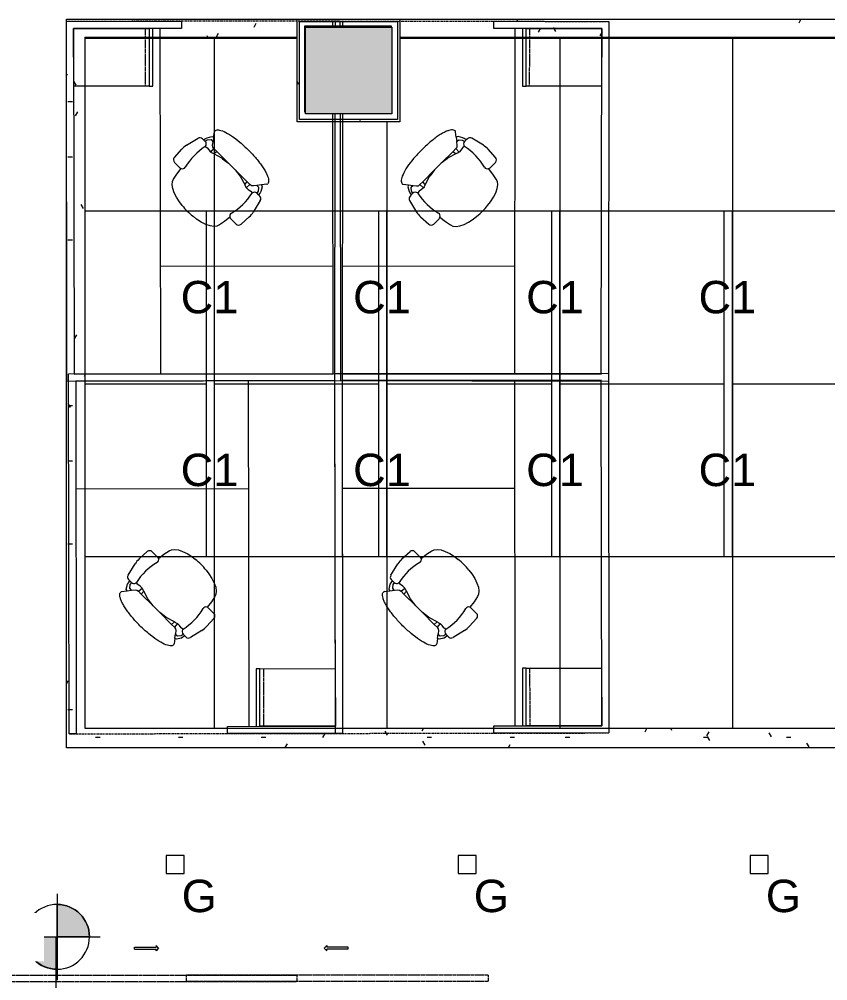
# Model space of a CAD drawing. Header units: inches. Extents: x -1206 to 1060, y -822 to 854.
# Drawn here: x -758.4 to -533.8, y 339.4 to 606.6 of the extents above; entities that cross this region are included whole.
import ezdxf

# ---------------------------------------------------------------- set-up
doc = ezdxf.new("R2010")
doc.units = ezdxf.units.IN
doc.header["$MEASUREMENT"] = 0
for name, pattern in [('X1$0$Dash 1_16_', [0.12499999999999999, 0.06249999999999999, -0.06249999999999999]), ('X1$0$DASH 1_32_', [0.0625, 0.03125, -0.03125]), ('X1$0$Dash 1_8_', [0.25, 0.125, -0.125])]:
    doc.linetypes.add(name, pattern=pattern)
for name, color, linetype, lineweight in [('X1$0$18_0109_REV_dwg _7_', 8, 'Continuous', 9), ('X1$0$A-CLNG', 13, 'Continuous', 13), ('X1$0$A-CLNG-PATT', 13, 'Continuous', 13), ('X1$0$A-DETL-GENF', 92, 'Continuous', 9), ('X1$0$A-DOOR', 31, 'Continuous', 13), ('X1$0$A-WALL', 113, 'Continuous', 13), ('X1$0$A-WALL-PATT', 111, 'Continuous', 13), ('X1$0$BB Columns_Pen_No__7', 250, 'Continuous', 20), ('X1$0$E-LITE-EQPM', 33, 'Continuous', 9), ('X1$0$E-LITE-EQPM-IDEN', 33, 'Continuous', 9), ('X1$0$G-ANNO-DIMS', 111, 'Continuous', 9), ('X1$0$I-FURN', 30, 'Continuous', 9), ('X1$0$I-WALL', 2, 'Continuous', 13), ('X1$0$S-COLS', 52, 'Continuous', 9)]:
    doc.layers.add(name, color=color, linetype=linetype, lineweight=lineweight)
doc.styles.add('X1$0$Arial', font='arial.ttf', dxfattribs={"height": 8.999999999999991})
pattern_1 = [(0, (0, 0), (30.72, 7.68), [1.267, -21.773, 1.267, -21.773, -122.88]), (0, (0, 0), (30.72, 7.68), [-46.08, 1.267, -44.813, 1.267, -21.773, -53.76]), (0, (0, 0), (30.72, 7.68), [-115.2, 1.267, -14.093, 1.267, -37.133]), (120, (11.52, 3.84), (-22.01107510106448, 22.76430040425796), [1.267, -21.773, 1.267, -21.773, -122.88]), (120, (11.52, 3.84), (-22.01107510106448, 22.76430040425796), [-46.07999999999999, 1.267, -44.813, 1.267, -21.773, -53.75999999999999]), (120, (11.52, 3.84), (-22.01107510106448, 22.76430040425796), [-115.2, 1.267, -14.093, 1.267, -37.133]), (240, (15.36, 19.2), (-8.708924898935503, -30.44430040425795), [1.267, -21.773, 1.267, -21.773, -122.88]), (240, (15.36, 19.2), (-8.708924898935503, -30.44430040425795), [-46.08, 1.267, -44.813, 1.267, -21.773, -53.76]), (240, (15.36, 19.2), (-8.708924898935503, -30.44430040425795), [-115.2, 1.267, -14.093, 1.267, -37.133])]

# ---------------------------------------------------------------- blocks, each defined once
blk = doc.blocks.new('X1$0$Adjustable Workstation 1 - 6 x 8-4973396-FIRST FLOOR RCP')
at = {"layer": 'X1$0$I-FURN'}
for p, q in [((-3.304023721284465e-13, 0), (-3.304023721284465e-13, 75.99999999999966)), ((-3.304023721284465e-13, 75.99999999999966), (100.0000000000002, 75.99999999999952)), ((100.0000000000002, 75.99999999999952), (100.0000000000002, 43.99999999999951)), ((98.00000000000018, 73.99999999999943), (2.000000000000397, 73.99999999999943)), ((2.000000000000397, 73.99999999999943), (2.000000000000308, 1.999999999999854)), ((81.99999999999997, 53.00000000000022), (81.99999999999989, 73.99999999999956)), ((81.99999999999989, 73.99999999999956), (98.00000000000017, 73.99999999999956)), ((98.00000000000017, 73.99999999999956), (98.00000000000017, 53.00000000000022)), ((98.00000000000018, 43.99999999999951), (98.00000000000018, 73.99999999999943)), ((98.00000000000017, 53.00000000000022), (81.99999999999997, 53.00000000000022)), ((81.99999999999972, 53.00000000000022), (81.99999999999972, 51.99999999999821)), ((81.99999999999972, 51.99999999999821), (98.00000000000026, 51.99999999999821)), ((97.99999999999996, 49.99999999999977), (2.077328840635086, 49.99999999999977)), ((32.00000000000038, 49.99999999999978), (32.00000000000038, 1.999999999999886)), ((100.0000000000002, 43.99999999999951), (98.00000000000018, 43.99999999999951)), ((100.0000000000002, 0), (-3.19744231092045e-13, 0)), ((2.000000000000312, 1.999999999999854), (100.0000000000002, 1.999999999999854)), ((100.0000000000002, 1.999999999999854), (100.0000000000002, 0))]:
    blk.add_line(p, q, dxfattribs=at)
at = {"layer": 'X1$0$I-FURN', "linetype": 'X1$0$Dash 1_8_'}
blk.add_line((100.0000000000002, 0), (100.0000000000002, 75.99999999999952), dxfattribs=at)
at = {"layer": 'X1$0$I-FURN', "linetype": 'X1$0$DASH 1_32_'}
blk.add_line((82.00000000000017, 53.99999999999959), (98.00000000000017, 53.99999999999959), dxfattribs=at)
blk = doc.blocks.new('X1$0$HermanMiller_Seating_AE11_Aeron_WorkChair - Std Tlt Adj Arms FabPds Size A-4890949-FIRST FLOOR RCP')
at = {"layer": 'X1$0$I-FURN'}
for p, q in [((-5.249999999999932, 10.68523386263186), (-4.590753424657456, 10.81708317770035)), ((-4.590753424657513, 10.81708317770035), (-4.604382401970716, 10.15955964694407)), ((-4.590753424657456, 10.81708317770035), (-4.580031201800547, 11.28886098340415)), ((-3.811909893561642, 12.23894579273622), (-0.1498667921451475, 13.110860816883)), ((1.547144883530031, 13.26614950963032), (4.613714751973238, 13.10888951637683)), ((5.562500000000067, 12.11020185290024), (5.562500000000067, 10.03003776535042)), ((-8.292022690365206, 10.29180416822721), (-7.096680701611565, 9.37395228400566)), ((-7.096680701611565, 9.37395228400566), (-6.874999999999926, 9.872733862631863)), ((-7.096680701611617, 9.37395228400566), (-6.067134858344434, 8.583408154354068)), ((-6.874999999999925, 9.872733862631863), (-5.687499999999935, 10.56023386263186)), ((-6.062499999999925, 9.372733862631865), (-6.124999999999928, 8.87273386263186)), ((-6.124999999999928, 8.87273386263186), (-6.067134858344379, 8.583408154354071)), ((-6.067134858344379, 8.583408154354071), (-5.320656891162884, 8.010219715268281)), ((-5.249999999999932, 10.06023386263186), (-6.062499999999925, 9.372733862631865)), ((-5.687499999999938, 10.56023386263186), (-5.249999999999905, 10.68523386263186)), ((-4.60438240197065, 10.15955964694406), (-5.249999999999931, 10.06023386263186)), ((-3.742000450927722, 8.653376042771493), (-3.608315446579753, 9.188116060163269)), ((-3.742000450927722, 8.536438528680112), (-3.742000450927722, 8.653376042771493)), ((-3.625062936836291, 7.717875930040051), (-3.742000450927722, 8.536438528680112)), ((5.449399276773777, 9.568074917430486), (7.367063387764149, 9.355001127320442)), ((7.367063387764125, 9.355001127320444), (9.024433967334868, 8.992248835066897)), ((9.024433967334863, 8.9922488350669), (9.734018504882687, 8.74503381056267)), ((9.734018504882687, 8.74503381056267), (10.41136366487851, 8.186370293910592)), ((10.41136366487851, 8.186370293910596), (11.03234625542778, 7.33615471017256)), ((-5.320656891162891, 8.010219715268287), (-4.969844348888399, 7.60093841594805)), ((-4.969844348888399, 7.60093841594805), (-4.911375591842654, 7.074719602536336)), ((-4.911375591842705, 7.074719602536314), (-4.906790916798449, 5.960643566784693)), ((-4.911375591842654, 7.074719602536336), (-3.566594179790488, 6.952466746895229)), ((-3.887337075584271, 6.020611439797311), (-4.906790916798396, 5.960643566784712)), ((-4.906790916798396, 5.960643566784712), (-4.887596432278584, 1.296383828469966)), ((-4.560563049568188, 3.74200045092868), (-3.887337075584271, 6.020611439797311)), ((-3.566594179790488, 7.191657116627816), (-3.625062936836313, 7.717875930040254)), ((-3.566594179790488, 6.952466746895229), (-3.566594179790488, 7.191657116627821)), ((11.03234625542778, 7.336154710172555), (11.57485039960318, 6.224666915012462)), ((11.57485039960318, 6.224666915012452), (12.01955517751517, 4.891491798018884)), ((-4.887596432278584, 1.296383828469898), (-4.619031806613881, 3.391187908654556)), ((-4.619031806613913, 3.3911879086543), (-4.560563049568185, 3.742000450928688)), ((12.01955517751516, 4.891491798018913), (12.35062272786631, 3.384109493512021)), ((12.35062272786632, 3.384109493511994), (12.5089761575877, 2.130535837708464)), ((-4.887596432278584, -1.296383828468977), (-4.906790916798396, -5.960643566783721)), ((-4.619031806613896, -3.391187908653444), (-4.887596432278584, -1.296383828468907)), ((12.50897615758763, -2.130535837708004), (12.35062272786632, -3.384109493511001)), ((-4.560563049568189, -3.74200045092768), (-4.619031806613914, -3.391187908653307)), ((-3.887337075584272, -6.020611439796317), (-4.560563049568188, -3.742000450927689)), ((12.01955517751515, -4.891491798017939), (11.57485039960318, -6.224666915011468)), ((12.35062272786632, -3.384109493510989), (12.01955517751516, -4.89149179801792)), ((-5.320656891162889, -8.010219715267294), (-6.067134858344379, -8.58340815435308)), ((-4.969844348888399, -7.60093841594706), (-5.32065689116289, -8.010219715267294)), ((-4.911375591842654, -7.074719602535345), (-4.969844348888399, -7.60093841594706)), ((-4.911375591842705, -7.074719602535323), (-4.906790916798449, -5.960643566783702)), ((-3.566594179790488, -6.952466746894237), (-4.911375591842654, -7.074719602535345)), ((-4.906790916798396, -5.960643566783721), (-3.887337075584272, -6.020611439796319)), ((-3.742000450927722, -8.53643852867912), (-3.625062936836292, -7.71787593003907)), ((-3.625062936836292, -7.717875930039073), (-3.566594179790488, -7.191657116626825)), ((-3.566594179790488, -7.191657116626833), (-3.566594179790488, -6.952466746894237)), ((11.03234625542778, -7.336154710171571), (10.41136366487851, -8.186370293909603)), ((11.57485039960318, -6.22466691501146), (11.03234625542779, -7.33615471017156)), ((-7.096680701611565, -9.37395228400467), (-8.292022690365206, -10.29180416822622)), ((-7.096680701611617, -9.37395228400467), (-6.067134858344434, -8.583408154353076)), ((-6.874999999999925, -9.872733862630874), (-7.096680701611565, -9.37395228400467)), ((-5.687499999999939, -10.56023386263086), (-6.874999999999928, -9.872733862630872)), ((-6.067134858344379, -8.58340815435308), (-6.124999999999928, -8.872733862630868)), ((-6.124999999999928, -8.872733862630868), (-6.062499999999926, -9.372733862630872)), ((-6.062499999999926, -9.372733862630874), (-5.249999999999932, -10.06023386263087)), ((-5.249999999999918, -10.68523386263087), (-5.687499999999939, -10.56023386263086)), ((-5.249999999999932, -10.06023386263087), (-4.60438240197065, -10.15955964694307)), ((-4.590753424657456, -10.81708317769936), (-5.249999999999937, -10.68523386263086)), ((-4.590753424657513, -10.81708317769936), (-4.604382401970716, -10.15955964694307)), ((-3.742000450927722, -8.653376042770502), (-3.742000450927722, -8.53643852867912)), ((-3.608315446579753, -9.188116060162278), (-3.742000450927722, -8.653376042770502)), ((7.367063387764135, -9.355001127319452), (5.449399276773777, -9.568074917429495)), ((5.562500000000067, -10.03003776534942), (5.562500000000067, -12.11020185289924)), ((9.024433967334852, -8.99224883506591), (7.367063387764117, -9.355001127319456)), ((9.734018504882687, -8.74503381056168), (9.024433967334858, -8.99224883506591)), ((10.41136366487851, -8.186370293909603), (9.734018504882687, -8.74503381056168)), ((-4.580031201800547, -11.28886098340316), (-4.590753424657456, -10.81708317769936)), ((-0.1498667921451475, -13.11086081688201), (-3.811909893561642, -12.23894579273522)), ((4.613714751973238, -13.10888951637583), (1.547144883530031, -13.26614950962933))]:
    blk.add_line(p, q, dxfattribs=at)
for centre, radius, start, end in [((-3.580289366255601, 11.26613957805084), 1, 103.3924977537519, 178.6980473274212), ((1.239856371691116, 7.274023528770535), 6.000000000000248, 87.06432655358003, 103.3924977537516), ((4.562500000000081, 12.11020185290023), 1.000000000000001, 9.15999748261493e-13, 87.06432655357955), ((-8.566084416055729, 9.93488657197908), 0.4500000000000091, 52.48088617952471, 89.37751836325921), ((-3.604790041986201, 10.18810984590519), 1.000000000000002, 181.6360282142956, 262.724995042111), ((-3.604790041986266, 10.18810984590432), 0.9999999999991358, 262.7249950421088, 269.7980087773087), ((0.08505823584170427, -7.788666172885335), 17.37389260201519, 75.7340595628897, 102.2736964578783), ((4.597255731580105, 9.957458322574169), 0.9368927675121212, 255.7340595628819, 335.442168768923), ((4.562500000000075, 10.03003776535042), 1.000000000000008, 332.486160805848, 5.915831707522141e-13), ((17.98987033145452, -0.9883562041937728), 22.97254516515543, 159.7775567035766, 162.2357042212114), ((27.51683178174757, 4.905203049547847e-13), 32.43034965751514, 177.7090250655417, 182.2909749344572), ((-4.356990077533291, 3.290701044988963e-13), 16.99999999999996, 352.8004386806411, 7.199561319359244), ((17.98987033145452, 0.9883562041947639), 22.97254516515543, 197.7642957787882, 200.2224432964231), ((-8.56608441605573, -9.934886571978089), 0.4500000000000088, 270.6224816328765, 307.5191138204761), ((-3.604790041986201, -10.1881098459042), 1.000000000000002, 97.2750049578897, 178.3639717857053), ((-3.604790041986192, -10.18810984590441), 1.000000000000211, 90.20199122269612, 97.27500495788846), ((0.08505823584170427, 7.788666172886327), 17.37389260201519, 257.7263035421214, 284.26594043711), ((4.597255731580105, -9.957458322573178), 0.9368927675121212, 24.55783123107662, 104.2659404371177), ((4.562500000000017, -10.03003776534944), 1.000000000000066, 1.424888497295567e-12, 27.51383919415188), ((-3.580289366255605, -11.26613957804986), 0.9999999999999964, 181.3019526725793, 256.6075022462491), ((1.239856371691076, -7.274023528769823), 5.999999999999972, 256.607502246249, 272.9356734464212), ((4.562500000000078, -12.11020185289924), 1.000000000000003, 272.9356734464213, 2.544443745170813e-13)]:
    blk.add_arc(centre, radius, start, end, dxfattribs=at)
blk.add_open_spline([(-8.561195552920454, -10.38486001454693), (-8.710730078221964, -10.38433531271926), (-9.00561659556836, -10.29946273338096), (-9.585202828669967, -9.790056948295106), (-10.25377912773999, -8.541005613105673), (-10.8910407674379, -6.205279748005754), (-11.23178638667845, -3.752780605287299), (-11.37062425861153, -1.631233646853673), (-11.417427800355, 0.5437823196606205), (-11.32346572834928, 2.71845835046229), (-11.09562593339218, 4.734046993067417), (-10.86242827496979, 6.129223243383158), (-10.57253867463979, 7.373465415816605), (-10.23314667607969, 8.436144721463407), (-9.852519468147992, 9.2911251144878), (-9.440336930398667, 9.917222975312567), (-9.005607835528819, 10.29951571033886), (-8.710730078191622, 10.3843353127258), (-8.56119555289012, 10.38486001454759)], degree=3, knots=[-1, -1, -1, -1, -0.95, -0.9, -0.8, -0.7, -0.6, -0.55, -0.5, -0.4, -0.35, -0.3, -0.25, -0.2, -0.15, -0.1, -0.05, 0, 0, 0, 0], dxfattribs=at)
blk = doc.blocks.new('X1$0$HermanMiller_Seating_AE11_Aeron_WorkChair - Std Tlt Adj Arms FabPds Size A-4836232-FIRST FLOOR RCP')
at = {"layer": 'X1$0$I-FURN'}
for p, q in [((-4.590753424657456, 10.81708317769936), (-5.249999999999937, 10.68523386263086)), ((-4.590753424657513, 10.81708317769936), (-4.604382401970716, 10.15955964694307)), ((-4.580031201800547, 11.28886098340316), (-4.590753424657456, 10.81708317769936)), ((-0.1498667921451475, 13.11086081688201), (-3.811909893561642, 12.23894579273522)), ((4.613714751973238, 13.10888951637583), (1.547144883530031, 13.26614950962933)), ((5.562500000000067, 10.03003776534942), (5.562500000000067, 12.11020185289924)), ((-7.096680701611565, 9.37395228400467), (-8.292022690365206, 10.29180416822622)), ((-6.874999999999925, 9.872733862630874), (-7.096680701611565, 9.37395228400467)), ((-7.096680701611617, 9.37395228400467), (-6.067134858344434, 8.583408154353076)), ((-5.687499999999939, 10.56023386263086), (-6.874999999999928, 9.872733862630872)), ((-6.124999999999928, 8.872733862630868), (-6.062499999999926, 9.372733862630872)), ((-6.067134858344379, 8.58340815435308), (-6.124999999999928, 8.872733862630868)), ((-5.320656891162889, 8.010219715267294), (-6.067134858344379, 8.58340815435308)), ((-6.062499999999926, 9.372733862630874), (-5.249999999999932, 10.06023386263087)), ((-5.249999999999918, 10.68523386263087), (-5.687499999999939, 10.56023386263086)), ((-5.249999999999932, 10.06023386263087), (-4.60438240197065, 10.15955964694307)), ((-3.608315446579753, 9.188116060162278), (-3.742000450927722, 8.653376042770502)), ((-3.742000450927722, 8.653376042770502), (-3.742000450927722, 8.53643852867912)), ((-3.742000450927722, 8.53643852867912), (-3.625062936836292, 7.71787593003907)), ((7.367063387764135, 9.355001127319452), (5.449399276773777, 9.568074917429495)), ((9.024433967334852, 8.99224883506591), (7.367063387764117, 9.355001127319456)), ((9.734018504882687, 8.74503381056168), (9.024433967334858, 8.99224883506591)), ((10.41136366487851, 8.186370293909603), (9.734018504882687, 8.74503381056168)), ((11.03234625542778, 7.336154710171571), (10.41136366487851, 8.186370293909603)), ((-4.969844348888399, 7.60093841594706), (-5.32065689116289, 8.010219715267294)), ((-4.911375591842654, 7.074719602535345), (-4.969844348888399, 7.60093841594706)), ((-4.911375591842705, 7.074719602535323), (-4.906790916798449, 5.960643566783702)), ((-3.566594179790488, 6.952466746894237), (-4.911375591842654, 7.074719602535345)), ((-4.906790916798396, 5.960643566783721), (-3.887337075584272, 6.020611439796319)), ((-4.887596432278584, 1.296383828468977), (-4.906790916798396, 5.960643566783721)), ((-3.887337075584272, 6.020611439796317), (-4.560563049568188, 3.742000450927689)), ((-3.625062936836292, 7.717875930039073), (-3.566594179790488, 7.191657116626825)), ((-3.566594179790488, 7.191657116626833), (-3.566594179790488, 6.952466746894237)), ((11.57485039960318, 6.22466691501146), (11.03234625542779, 7.33615471017156)), ((12.01955517751515, 4.891491798017939), (11.57485039960318, 6.224666915011468)), ((-4.619031806613896, 3.391187908653444), (-4.887596432278584, 1.296383828468907)), ((-4.560563049568189, 3.74200045092768), (-4.619031806613914, 3.391187908653307)), ((12.35062272786632, 3.384109493510989), (12.01955517751516, 4.89149179801792)), ((12.50897615758763, 2.130535837708004), (12.35062272786632, 3.384109493511001)), ((-4.906790916798396, -5.960643566784712), (-4.887596432278584, -1.296383828469966)), ((-4.887596432278584, -1.296383828469898), (-4.619031806613881, -3.391187908654556)), ((12.35062272786632, -3.384109493511994), (12.5089761575877, -2.130535837708464)), ((-4.619031806613913, -3.3911879086543), (-4.560563049568185, -3.742000450928688)), ((-4.560563049568188, -3.74200045092868), (-3.887337075584271, -6.020611439797311)), ((11.57485039960318, -6.224666915012452), (12.01955517751517, -4.891491798018884)), ((12.01955517751516, -4.891491798018913), (12.35062272786631, -3.384109493512021)), ((-6.067134858344379, -8.583408154354071), (-5.320656891162884, -8.010219715268281)), ((-5.320656891162891, -8.010219715268287), (-4.969844348888399, -7.60093841594805)), ((-4.969844348888399, -7.60093841594805), (-4.911375591842654, -7.074719602536336)), ((-4.911375591842705, -7.074719602536314), (-4.906790916798449, -5.960643566784693)), ((-4.911375591842654, -7.074719602536336), (-3.566594179790488, -6.952466746895229)), ((-3.887337075584271, -6.020611439797311), (-4.906790916798396, -5.960643566784712)), ((-3.625062936836291, -7.717875930040051), (-3.742000450927722, -8.536438528680112)), ((-3.566594179790488, -7.191657116627816), (-3.625062936836313, -7.717875930040254)), ((-3.566594179790488, -6.952466746895229), (-3.566594179790488, -7.191657116627821)), ((10.41136366487851, -8.186370293910596), (11.03234625542778, -7.33615471017256)), ((11.03234625542778, -7.336154710172555), (11.57485039960318, -6.224666915012462)), ((-8.292022690365206, -10.29180416822721), (-7.096680701611565, -9.37395228400566)), ((-7.096680701611617, -9.37395228400566), (-6.067134858344434, -8.583408154354068)), ((-7.096680701611565, -9.37395228400566), (-6.874999999999926, -9.872733862631863)), ((-6.874999999999925, -9.872733862631863), (-5.687499999999935, -10.56023386263186)), ((-6.124999999999928, -8.87273386263186), (-6.067134858344379, -8.583408154354071)), ((-6.062499999999925, -9.372733862631865), (-6.124999999999928, -8.87273386263186)), ((-5.249999999999932, -10.06023386263186), (-6.062499999999925, -9.372733862631865)), ((-5.687499999999938, -10.56023386263186), (-5.249999999999905, -10.68523386263186)), ((-4.60438240197065, -10.15955964694406), (-5.249999999999931, -10.06023386263186)), ((-5.249999999999932, -10.68523386263186), (-4.590753424657456, -10.81708317770035)), ((-4.590753424657513, -10.81708317770035), (-4.604382401970716, -10.15955964694407)), ((-3.742000450927722, -8.536438528680112), (-3.742000450927722, -8.653376042771493)), ((-3.742000450927722, -8.653376042771493), (-3.608315446579753, -9.188116060163269)), ((5.449399276773777, -9.568074917430486), (7.367063387764149, -9.355001127320442)), ((5.562500000000067, -12.11020185290024), (5.562500000000067, -10.03003776535042)), ((7.367063387764125, -9.355001127320444), (9.024433967334868, -8.992248835066897)), ((9.024433967334863, -8.9922488350669), (9.734018504882687, -8.74503381056267)), ((9.734018504882687, -8.74503381056267), (10.41136366487851, -8.186370293910592)), ((-4.590753424657456, -10.81708317770035), (-4.580031201800547, -11.28886098340415)), ((-3.811909893561642, -12.23894579273622), (-0.1498667921451475, -13.110860816883)), ((1.547144883530031, -13.26614950963032), (4.613714751973238, -13.10888951637683))]:
    blk.add_line(p, q, dxfattribs=at)
for centre, radius, start, end in [((-3.580289366255605, 11.26613957804986), 0.9999999999999963, 103.3924977537509, 178.6980473274206), ((1.239856371691076, 7.274023528769823), 5.999999999999972, 87.06432655357877, 103.392497753751), ((4.562500000000078, 12.11020185289924), 1.000000000000006, 6.997220299219738e-14, 87.06432655357878), ((-8.56608441605573, 9.934886571978089), 0.4500000000000106, 52.48088617952398, 89.37751836712339), ((-3.604790041986201, 10.1881098459042), 1.000000000000002, 181.6360282142948, 262.7249950421103), ((-3.604790041986192, 10.18810984590441), 1.00000000000021, 262.7249950421116, 269.7980087773039), ((0.08505823584170427, -7.788666172886327), 17.37389260201519, 75.7340595628897, 102.2736964578783), ((4.597255731580105, 9.957458322573178), 0.9368927675121212, 255.7340595628819, 335.442168768923), ((4.562500000000017, 10.03003776534944), 1.000000000000066, 332.4861608058481, 359.9999999999986), ((17.98987033145452, -0.9883562041947639), 22.97254516515543, 159.7775567035766, 162.2357042212114), ((27.51683178174757, -4.905203049547847e-13), 32.43034965751514, 177.7090250655425, 182.290974934458), ((-4.356990077533291, -3.290701044988963e-13), 16.99999999999996, 352.8004386806408, 7.199561319358859), ((17.98987033145452, 0.9883562041937728), 22.97254516515543, 197.7642957787882, 200.2224432964231), ((-8.566084416055729, -9.93488657197908), 0.4500000000000091, 270.6224816367409, 307.5191138204751), ((-3.604790041986201, -10.18810984590519), 1.000000000000002, 97.27500495788892, 178.3639717857044), ((-3.604790041986266, -10.18810984590432), 0.9999999999991358, 90.20199122269132, 97.27500495789121), ((0.08505823584170427, 7.788666172885335), 17.37389260201519, 257.7263035421214, 284.26594043711), ((4.597255731580105, -9.957458322574169), 0.9368927675121212, 24.55783123107662, 104.2659404371177), ((4.562500000000075, -10.03003776535042), 1.00000000000001, 359.9999999999995, 27.513839194152), ((-3.580289366255601, -11.26613957805084), 1, 181.3019526725788, 256.6075022462481), ((1.239856371691116, -7.274023528770535), 6.000000000000248, 256.6075022462485, 272.93567344642), ((4.562500000000081, -12.11020185290023), 1.000000000000001, 272.9356734464204, 359.9999999999991)]:
    blk.add_arc(centre, radius, start, end, dxfattribs=at)
blk.add_open_spline([(-8.561195552920454, 10.38486001454693), (-8.710730078221964, 10.38433531271926), (-9.005607835558912, 10.29951571032074), (-9.440336930427637, 9.917222975277355), (-9.85251946817514, 9.291125114436397), (-10.23314667610433, 8.43614472139704), (-10.57253867466133, 7.373465415736895), (-10.8624282749877, 6.129223243292063), (-11.09562593340602, 4.734046992967156), (-11.32346572835723, 2.718458350353071), (-11.4174278003566, 0.5437823195477121), (-11.37062425860676, -1.631233646964741), (-11.23178638666749, -3.75278060539291), (-10.89104076741977, -6.20527974809798), (-10.25377912771503, -8.541005613172862), (-9.585202828641364, -9.790056948336002), (-9.005616595538273, -10.29946273339908), (-8.710730078191629, -10.3843353127258), (-8.56119555289012, -10.38486001454759)], degree=3, knots=[0, 0, 0, 0, 0.05, 0.1, 0.15, 0.2, 0.25, 0.3, 0.35, 0.4, 0.5, 0.55, 0.6, 0.7, 0.8, 0.9, 0.95, 1, 1, 1, 1], dxfattribs=at)
blk = doc.blocks.new('X1$0$Adjustable Workstation 1 - 6 x 8-V1-FIRST FLOOR RCP')
at = {"layer": 'X1$0$I-FURN'}
for p, q in [((-3.304023721284465e-13, 0), (-3.304023721284465e-13, 75.99999999999966)), ((-3.304023721284465e-13, 75.99999999999966), (100.0000000000002, 75.99999999999952)), ((100.0000000000002, 75.99999999999952), (100.0000000000002, 43.99999999999951)), ((98.00000000000018, 73.99999999999943), (2.000000000000397, 73.99999999999943)), ((2.000000000000397, 73.99999999999943), (2.000000000000308, 1.999999999999854)), ((81.99999999999997, 53.00000000000022), (81.99999999999989, 73.99999999999956)), ((81.99999999999989, 73.99999999999956), (98.00000000000017, 73.99999999999956)), ((98.00000000000017, 73.99999999999956), (98.00000000000017, 53.00000000000022)), ((98.00000000000018, 43.99999999999951), (98.00000000000018, 73.99999999999943)), ((98.00000000000017, 53.00000000000022), (81.99999999999997, 53.00000000000022)), ((81.99999999999972, 53.00000000000022), (81.99999999999972, 51.99999999999821)), ((81.99999999999972, 51.99999999999821), (98.00000000000026, 51.99999999999821)), ((97.99999999999996, 49.99999999999977), (2.229928175202559, 49.99999999999977)), ((32.00000000000038, 49.99999999999976), (32.00000000000038, 1.999999999999886)), ((100.0000000000002, 43.99999999999951), (98.00000000000018, 43.99999999999951)), ((100.0000000000002, 0), (-3.19744231092045e-13, 0)), ((2.000000000000312, 1.999999999999854), (100.0000000000002, 1.999999999999854)), ((100.0000000000002, 1.999999999999854), (100.0000000000002, 0))]:
    blk.add_line(p, q, dxfattribs=at)
at = {"layer": 'X1$0$I-FURN', "linetype": 'X1$0$Dash 1_8_'}
blk.add_line((100.0000000000002, 0), (100.0000000000002, 75.99999999999952), dxfattribs=at)
at = {"layer": 'X1$0$I-FURN', "linetype": 'X1$0$DASH 1_32_'}
blk.add_line((82.00000000000017, 53.99999999999959), (98.00000000000017, 53.99999999999959), dxfattribs=at)
blk = doc.blocks.new('X1$0$Adjustable Workstation 1 - 6 x 8-5132170-FIRST FLOOR RCP')
at = {"layer": 'X1$0$I-FURN'}
for p, q in [((-3.304023721284465e-13, 0), (74.24418499290503, 0)), ((-3.304023721284465e-13, -75.99999999999966), (-3.304023721284465e-13, 0)), ((98.24421381797312, 0), (100.0000000000002, 0)), ((100.0000000000002, 0), (100.0000000000002, -1.999999999999854)), ((74.24728472867248, -1.999999999999854), (2.000000000000312, -1.999999999999854)), ((2.000000000000308, -1.999999999999854), (2.000000000000397, -73.99999999999943)), ((32.00000000000038, -1.999999999999886), (32.00000000000038, -49.99999999999975)), ((100.0000000000002, -1.999999999999854), (98.24731355374057, -1.999999999999854)), ((98.00000000000018, -73.99999999999943), (98.00000000000018, -43.99999999999951)), ((98.00000000000018, -43.99999999999951), (100.0000000000002, -43.99999999999951)), ((100.0000000000002, -43.99999999999951), (100.0000000000002, -75.99999999999952)), ((2.229928175202559, -49.99999999999977), (97.99999999999996, -49.99999999999977)), ((98.00000000000026, -51.99999999999821), (81.99999999999972, -51.99999999999821)), ((81.99999999999972, -51.99999999999821), (81.99999999999972, -53.00000000000022)), ((81.99999999999997, -53.00000000000022), (98.00000000000017, -53.00000000000022)), ((81.99999999999989, -73.99999999999956), (81.99999999999997, -53.00000000000022)), ((98.00000000000017, -53.00000000000022), (98.00000000000017, -73.99999999999956)), ((2.000000000000397, -73.99999999999943), (98.00000000000018, -73.99999999999943)), ((98.00000000000017, -73.99999999999956), (81.99999999999989, -73.99999999999956)), ((100.0000000000002, -75.99999999999952), (-3.41060513164848e-13, -75.99999999999966))]:
    blk.add_line(p, q, dxfattribs=at)
at = {"layer": 'X1$0$I-FURN', "linetype": 'X1$0$Dash 1_8_'}
blk.add_line((100.0000000000002, 0), (100.0000000000002, -75.99999999999952), dxfattribs=at)
at = {"layer": 'X1$0$I-FURN', "linetype": 'X1$0$DASH 1_32_'}
blk.add_line((82.00000000000017, -53.99999999999959), (98.00000000000017, -53.99999999999959), dxfattribs=at)
blk = doc.blocks.new('X1$0$Adjustable Workstation 1 - 6 x 8-V2-FIRST FLOOR RCP')
at = {"layer": 'X1$0$I-FURN'}
for p, q in [((-3.304023721284465e-13, 0), (-3.304023721284465e-13, 75.99999999999966)), ((-3.304023721284465e-13, 75.99999999999966), (100.0000000000002, 75.99999999999952)), ((100.0000000000002, 75.99999999999952), (100.0000000000002, 43.99999999999951)), ((98.00000000000018, 73.99999999999943), (2.000000000000397, 73.99999999999943)), ((2.000000000000397, 73.99999999999943), (2.000000000000308, 1.999999999999854)), ((81.99999999999997, 53.00000000000022), (81.99999999999989, 73.99999999999956)), ((81.99999999999989, 73.99999999999956), (98.00000000000017, 73.99999999999956)), ((98.00000000000017, 73.99999999999956), (98.00000000000017, 53.00000000000022)), ((98.00000000000018, 43.99999999999951), (98.00000000000018, 73.99999999999943)), ((98.00000000000017, 53.00000000000022), (81.99999999999997, 53.00000000000022)), ((81.99999999999972, 53.00000000000022), (81.99999999999972, 51.99999999999821)), ((81.99999999999972, 51.99999999999821), (98.00000000000026, 51.99999999999821)), ((97.99999999999996, 49.99999999999977), (2.077328840635086, 49.99999999999977)), ((32.00000000000038, 49.99999999999984), (32.00000000000038, 1.999999999999886)), ((100.0000000000002, 43.99999999999951), (98.00000000000018, 43.99999999999951)), ((74.24418499290503, 0), (-3.19744231092045e-13, 0)), ((2.000000000000312, 1.999999999999854), (74.24728472867248, 1.999999999999854)), ((100.0000000000002, 0), (98.24421381797313, 0)), ((98.24731355374057, 1.999999999999854), (100.0000000000002, 1.999999999999854)), ((100.0000000000002, 1.999999999999854), (100.0000000000002, 0))]:
    blk.add_line(p, q, dxfattribs=at)
at = {"layer": 'X1$0$I-FURN', "linetype": 'X1$0$Dash 1_8_'}
blk.add_line((100.0000000000002, 0), (100.0000000000002, 75.99999999999952), dxfattribs=at)
at = {"layer": 'X1$0$I-FURN', "linetype": 'X1$0$DASH 1_32_'}
blk.add_line((82.00000000000017, 53.99999999999959), (98.00000000000017, 53.99999999999959), dxfattribs=at)
blk = doc.blocks.new('X1$0$18_0109_REV_dwg _7_-5631515-FIRST FLOOR RCP')
at = {"layer": 'X1$0$BB Columns_Pen_No__7', "color": 9, "flags": 128}
for points in [[(-7045.689988332142, 3527.31632104076), (-7021.689988332142, 3527.31632104076), (-7021.689988332142, 3526.908667390928)], [(-7045.559927328698, 3503.31632104076), (-7045.689988332142, 3503.31632104076), (-7045.689988332142, 3527.31632104076)]]:
    blk.add_lwpolyline(points, dxfattribs=at)
blk = doc.blocks.new('X1$0$Barn Door - Glass Door - Int-GL1-GLSS-36_ x 84_ D6-5625844-FIRST FLOOR RCP')
at = {"layer": 'X1$0$A-DETL-GENF'}
for p, q in [((17.90625, 11.50000000000001), (17.90625, 11.99999999999999)), ((17.90625, 11.99999999999999), (23.90624999999998, 11.99999999999999)), ((17.90625, 11.50000000000001), (23.90624999999998, 11.49999999999999)), ((24.62032400337104, 11.74999999999999), (23.90624999999999, 12.46407400337105)), ((23.90624999999999, 12.46407400337105), (23.90624999999999, 12)), ((24.62032400337104, 11.74999999999999), (23.90624999999999, 11.03592599662894)), ((23.90624999999998, 11.03592599662894), (23.90624999999998, 11.49999999999999))]:
    blk.add_line(p, q, dxfattribs=at)
at = {"layer": 'X1$0$A-DOOR', "linetype": 'X1$0$Dash 1_16_', "lineweight": 9}
for p, q in [((-21.00000000000074, 4.249999999999998), (62.99999999999923, 4.249999999999998)), ((-21.00000000000074, 4.249999999999998), (-21.00000000000074, 2.499999999999999)), ((62.99999999999923, 4.249999999999998), (62.99999999999923, 2.499999999999999)), ((-21.00000000000074, 2.499999999999999), (62.99999999999923, 2.499999999999999))]:
    blk.add_line(p, q, dxfattribs=at)
blk = doc.blocks.new('X1$0$Barn Door - Glass Door - Int-GL1-GLSS-36_ x 84_ D6-5625885-FIRST FLOOR RCP')
at = {"layer": 'X1$0$A-DETL-GENF'}
for p, q in [((17.90625, -11.50000000000001), (17.90625, -11.99999999999999)), ((17.90625, -11.50000000000001), (23.90624999999998, -11.49999999999999)), ((17.90625, -11.99999999999999), (23.90624999999998, -11.99999999999999)), ((24.62032400337104, -11.74999999999999), (23.90624999999999, -11.03592599662894)), ((23.90624999999998, -11.03592599662894), (23.90624999999998, -11.49999999999999)), ((24.62032400337104, -11.74999999999999), (23.90624999999999, -12.46407400337105)), ((23.90624999999999, -12.46407400337105), (23.90624999999999, -12))]:
    blk.add_line(p, q, dxfattribs=at)
at = {"layer": 'X1$0$A-DOOR', "linetype": 'X1$0$Dash 1_16_', "lineweight": 9}
for p, q in [((-21.00000000000074, -2.499999999999999), (62.99999999999923, -2.499999999999999)), ((-21.00000000000074, -4.249999999999998), (-21.00000000000074, -2.499999999999999)), ((62.99999999999923, -4.249999999999998), (62.99999999999923, -2.499999999999999)), ((-21.00000000000074, -4.249999999999998), (62.99999999999923, -4.249999999999998))]:
    blk.add_line(p, q, dxfattribs=at)
blk = doc.blocks.new('X1$0$5in_Square_Xicato-STD - L342_24W_Xicato_XTM_2100_lm_3000K-V28-FIRST FLOOR RCP')
at = {"layer": 'X1$0$E-LITE-EQPM'}
for p, q in [((-13.87583319064252, 2.460008793416016), (-13.87583319064252, -2.539991206583148)), ((-8.875833190643839, 2.460008793416016), (-13.87583319064252, 2.460008793416016)), ((-8.875833190643839, -2.539991206583148), (-8.875833190643839, 2.460008793416015)), ((-13.87583319064252, -2.539991206583148), (-8.875833190643839, -2.539991206583148))]:
    blk.add_line(p, q, dxfattribs=at)
blk = doc.blocks.new('X1$0$Concrete-Rectangular-Column - 24 X 24-V32-FIRST FLOOR RCP')
at = {"layer": 'X1$0$S-COLS'}
blk.add_hatch(color=7, dxfattribs=at).paths.add_polyline_path([(12, -12.00000000000034), (12, 11.99999999999966), (-12, 11.99999999999966), (-12, -12.00000000000034), (-7.076117538866526, -12.00000000000034)], flags=0)
at = {"layer": 'X1$0$S-COLS', "color": 8, "lineweight": 20}
for p, q in [((-12, 12), (11.99999999999999, 12)), ((-12, -12), (-12, 12)), ((11.99999999999999, 12), (11.99999999999999, -12)), ((11.99999999999999, -12), (-12, -12))]:
    blk.add_line(p, q, dxfattribs=at)
blk = doc.blocks.new('X1$0$Spot Elevations - Spot Elevation - Target Filled-49714-FIRST FLOOR RCP')
at = {"layer": 'X1$0$G-ANNO-DIMS'}
h = blk.add_hatch(color=256, dxfattribs=at)
edge = h.paths.add_edge_path(flags=0)
edge.add_line((1.249000902703301e-16, 0), (-0.09374999999999985, 0))
edge.add_arc((4.891920202254595e-16, -2.60208521396521e-16), 0.09375000000000024, 90.00000000000063, 180.0000000000003, ccw=False)
edge.add_line((1.249000902703301e-16, 0.09375000000000007), (1.249000902703301e-16, 0))
h = blk.add_hatch(color=256, dxfattribs=at)
edge = h.paths.add_edge_path(flags=0)
edge.add_line((1.249000902703301e-16, 0), (0.09375000000000029, 0))
edge.add_arc((2.289834988289385e-16, 6.245004513516504e-17), 0.09374999999999996, 269.99999999999955, 359.99999999999966, ccw=False)
edge.add_line((1.249000902703301e-16, -0.09375), (1.249000902703301e-16, 0))
for p, q in [((-2.706168622523819e-16, 0.1243846875261664), (-2.706168622523819e-16, -0.125)), ((1.249000902703301e-16, 0), (1.249000902703301e-16, 0.09375000000000007)), ((0.1250000000000001, 7.067913962433002e-16), (-0.1249999999999998, 7.067913962433002e-16)), ((-0.09374999999999985, 0), (1.249000902703301e-16, 0)), ((1.249000902703301e-16, 0), (1.249000902703301e-16, -0.09375)), ((0.09375000000000029, 0), (1.249000902703301e-16, 0))]:
    blk.add_line(p, q, dxfattribs=at)
blk.add_circle((1.249000902703301e-16, 0), 0.09375000000000007, dxfattribs=at)
for centre, radius, start, end in [((4.891920202254595e-16, -2.60208521396521e-16), 0.09375000000000024, 90.0000000000002, 179.9999999999999), ((2.289834988289385e-16, 6.245004513516504e-17), 0.09374999999999996, 269.9999999999992, 359.9999999999993)]:
    blk.add_arc(centre, radius, start, end, dxfattribs=at)
blk = doc.blocks.new('X1')
at = {"layer": 'X1$0$A-CLNG-PATT'}
h = blk.add_hatch(dxfattribs=at)
h.set_pattern_fill('FP1_1', color=256, style=0, pattern_type=2)
h.set_pattern_definition(pattern_1)
h.paths.add_polyline_path([(-427.9294770482088, 404.1443212506935), (-427.9294770482088, 409.5558798546581), (-740.179477048209, 409.5558798546581), (-740.179477048209, 601.5558798546593), (-684.8096839875406, 601.5545825924952), (-681.1794770482086, 601.2546274924698), (-681.1794770482086, 606.5558798546595), (-745.3378897931364, 606.5558798546595), (-745.3378897931364, 404.1443212506944), (-428.1794770482087, 404.1443212506944)], flags=0)
h.paths.add_polyline_path([(-608.1794770482094, 601.555879854659), (-428.1794770482084, 601.555879854659), (-428.1794770482084, 606.5558798546595), (-652.6794770482086, 606.5558798546595), (-652.6794770482086, 601.555879854659), (-610.5310395482093, 601.555879854659)], flags=0)
h = blk.add_hatch(dxfattribs=at)
h.set_pattern_fill('FP1_29', color=256, style=0, pattern_type=2)
h.set_pattern_definition([(90, (-656.179, 553.255), (48, -2.939152317953648e-15), []), (0, (-656.179, 553.255), (0, -48), [])])
h.paths.add_polyline_path([(-690.0021361878237, 409.5558798546581), (-428.1794770482087, 409.5558798546581), (-428.1794770482084, 601.555879854659), (-652.6794770482086, 601.5545825924952), (-652.6794770482086, 578.0558798546591), (-681.1794770482086, 578.0558798546591), (-681.1794770482086, 601.2546274924698), (-684.8253841043551, 601.555879854659), (-740.1794770482086, 601.5558798546593), (-740.179477048209, 409.5558798546581)], flags=0)
h.paths.add_polyline_path([(-706.5310395482081, 457.2546274924717), (-706.5310395482094, 553.2546274924713), (-704.1794770482094, 553.2546274924717), (-704.1794770482094, 457.2546274924719)], flags=0)
h.paths.add_polyline_path([(-658.6169770482073, 457.254627492472), (-658.6169770482073, 553.2546274924722), (-656.2654145482085, 553.254627492472), (-656.2654145482068, 457.2546274924722)], flags=0)
h.paths.add_polyline_path([(-560.2654145482068, 457.2546274924724), (-562.6169770482064, 457.2546274924724), (-562.6169770482078, 553.2546274924723), (-560.2654145482077, 553.2546274924723), (-560.2654145482077, 469.1902075924951)], flags=0)
h.paths.add_polyline_path([(-610.5310395482074, 457.2546274924724), (-610.531039548208, 553.2546274924722), (-608.1794770482094, 553.2546274924723), (-608.1794770482076, 457.2546274924724)], flags=0)
h.paths.add_polyline_path([(-466.5310395482079, 457.2546274924725), (-466.5310395482093, 553.2546274924723), (-464.1794770482092, 553.2546274924725), (-464.1794770482092, 457.2546274924741)], flags=0)
h.paths.add_polyline_path([(-514.531039548208, 457.2546274924725), (-514.5310395482096, 553.2546274924723), (-512.1794770482092, 553.2546274924723), (-512.179477048208, 457.2546274924725)], flags=0)
at = {"layer": 'X1$0$A-WALL-PATT', "lineweight": 9}
h = blk.add_hatch(dxfattribs=at)
h.set_pattern_fill('FP1_1', color=256, style=0, pattern_type=2)
h.set_pattern_definition(pattern_1)
h.paths.add_polyline_path([(-681.1794770482086, 578.0558798546592), (-680.5544770482087, 578.0558798546592), (-680.5544770482087, 606.5558798546595), (-681.1794770482086, 606.5558798546595), (-681.1794770482086, 578.6808798546592)], flags=0)
h = blk.add_hatch(dxfattribs=at)
h.set_pattern_fill('FP1_1', color=256, style=0, pattern_type=2)
h.set_pattern_definition(pattern_1)
h.paths.add_polyline_path([(-652.6794770482086, 578.0558798546591), (-652.6794770482086, 605.9308798546591), (-653.3044770482086, 605.9308798546591), (-653.3044770482086, 578.0558798546591)], flags=0)
h = blk.add_hatch(dxfattribs=at)
h.set_pattern_fill('FP1_1', color=256, style=0, pattern_type=2)
h.set_pattern_definition(pattern_1)
h.paths.add_polyline_path([(-654.9294770482087, 578.0558798546591), (-653.3044770482086, 578.0558798546591), (-653.3044770482086, 578.6808798546592), (-680.5544770482087, 578.6673128867008), (-680.5544770482087, 578.0558798546592), (-656.2654145482085, 578.0558798546591)], flags=0)
at = {"layer": 'X1$0$A-CLNG'}
for p, q in [((-745.337889793136, 606.5558798546591), (-681.1794770482084, 606.5558798546589)), ((-745.3378897931364, 404.1443212506944), (-745.337889793136, 606.5558798546591)), ((-652.6794770482082, 606.5558798546588), (-427.8201190574355, 606.5558798546592)), ((-740.1794770482082, 601.5558798546592), (-681.1794770482081, 601.555879854659)), ((-740.1794770482082, 601.5558798546592), (-740.1794770482086, 409.5558798546592)), ((-681.1794770482082, 601.2546274924697), (-740.1794770482082, 601.2546274924698)), ((-652.6794770482082, 601.5558798546589), (-428.1794770482082, 601.5558798546581)), ((-428.1794770482084, 601.2546274924688), (-652.6794770482082, 601.2546274924696)), ((-704.179477048209, 553.2546274924716), (-706.531039548209, 553.2546274924715)), ((-706.531039548209, 553.2546274924716), (-706.5310395482079, 457.2546274924717)), ((-704.1794770482077, 457.2546274924717), (-704.179477048209, 553.2546274924716)), ((-656.2654145482082, 553.2546274924717), (-658.6169770482084, 553.2546274924717)), ((-658.6169770482084, 553.2546274924717), (-658.6169770482071, 457.2546274924719)), ((-656.265414548207, 457.2546274924719), (-656.2654145482082, 553.2546274924717)), ((-608.179477048209, 553.254627492472), (-610.531039548209, 553.254627492472)), ((-610.531039548209, 553.254627492472), (-610.5310395482079, 457.2546274924721)), ((-608.1794770482077, 457.2546274924721), (-608.179477048209, 553.254627492472)), ((-560.2654145482073, 553.2546274924722), (-562.6169770482074, 553.2546274924722)), ((-562.6169770482074, 553.2546274924722), (-562.6169770482062, 457.2546274924723)), ((-560.2654145482061, 457.2546274924723), (-560.2654145482073, 553.2546274924722)), ((-706.5310395482078, 457.2546274924717), (-704.1794770482077, 457.2546274924717)), ((-658.616977048207, 457.2546274924719), (-656.265414548207, 457.2546274924719)), ((-610.5310395482078, 457.2546274924721), (-608.1794770482077, 457.2546274924721)), ((-562.6169770482061, 457.2546274924723), (-560.2654145482061, 457.2546274924724)), ((-740.1794770482086, 409.5558798546592), (-427.9294770482088, 409.5558798546581)), ((-427.9294770482088, 404.1443212506934), (-745.3378897931364, 404.1443212506944))]:
    blk.add_line(p, q, dxfattribs=at)
at = {"layer": 'X1$0$A-WALL'}
for p, q in [((-680.5544770482084, 578.680879854659), (-680.5544770482082, 605.930879854659)), ((-680.5544770482082, 605.930879854659), (-653.3044770482082, 605.9308798546589)), ((-653.3044770482082, 605.9308798546589), (-653.3044770482084, 578.680879854659)), ((-653.3044770482084, 578.680879854659), (-680.5544770482084, 578.680879854659))]:
    blk.add_line(p, q, dxfattribs=at)
at = {"layer": 'X1$0$G-ANNO-DIMS'}
for p, q in [((-748.1901445323189, 351.605753134383), (-747.9171416154196, 351.605753134383)), ((-748.1901445323189, 321.3024293585636), (-748.1901445323189, 351.605753134383))]:
    blk.add_line(p, q, dxfattribs=at)
at = {"layer": 'X1$0$I-WALL'}
for p, q in [((-681.1794770482082, 578.055879854659), (-681.1794770482082, 606.555879854659)), ((-681.1794770482082, 606.555879854659), (-652.6794770482082, 606.5558798546589)), ((-652.6794770482082, 606.5558798546589), (-652.6794770482082, 578.055879854659)), ((-652.6794770482082, 578.055879854659), (-681.1794770482082, 578.055879854659))]:
    blk.add_line(p, q, dxfattribs=at)
at = {"layer": 'X1$0$18_0109_REV_dwg _7_', "color": 253}
blk.add_blockref('X1$0$18_0109_REV_dwg _7_-5631515-FIRST FLOOR RCP', (6366.63045028049, -2922.602787536267), dxfattribs=at)
at = {"layer": 'X1$0$A-DOOR'}
blk.add_blockref('X1$0$Barn Door - Glass Door - Int-GL1-GLSS-36_ x 84_ D6-5625844-FIRST FLOOR RCP', (-744.3357917586623, 336.7036525440915), dxfattribs=at)
at = {"layer": 'X1$0$A-DOOR', "rotation": 180}
blk.add_blockref('X1$0$Barn Door - Glass Door - Int-GL1-GLSS-36_ x 84_ D6-5625885-FIRST FLOOR RCP', (-649.0857902686948, 336.7036525440913), dxfattribs=at)
at = {"layer": 'X1$0$E-LITE-EQPM'}
for p in [(-703.7426012410183, 371.7139781039764), (-622.5782986786476, 371.7139781039756), (-541.4139961162755, 371.7139781039749)]:
    blk.add_blockref('X1$0$5in_Square_Xicato-STD - L342_24W_Xicato_XTM_2100_lm_3000K-V28-FIRST FLOOR RCP', p, dxfattribs=at)
at = {"layer": 'X1$0$G-ANNO-DIMS', "extrusion": (0, 0, -1), "xscale": 95.99999999999994, "yscale": 95.99999999999994, "zscale": 95.99999999999994}
blk.add_blockref('X1$0$Spot Elevations - Spot Elevation - Target Filled-49714-FIRST FLOOR RCP', (747.9171416154192, 351.6057531343828), dxfattribs=at)
at = {"layer": 'X1$0$I-FURN'}
for name, p, rotation in [('X1$0$Adjustable Workstation 1 - 6 x 8-V2-FIRST FLOOR RCP', (-669.1829944701818, 506.0617840322187), 90.08880081743821), ('X1$0$Adjustable Workstation 1 - 6 x 8-5132170-FIRST FLOOR RCP', (-670.7300923692676, 506.0617840322187), 89.91119918256179), ('X1$0$HermanMiller_Seating_AE11_Aeron_WorkChair - Std Tlt Adj Arms FabPds Size A-4890949-FIRST FLOOR RCP', (-702.7976553532344, 562.1462125403181), 224.9999999999989), ('X1$0$HermanMiller_Seating_AE11_Aeron_WorkChair - Std Tlt Adj Arms FabPds Size A-4836232-FIRST FLOOR RCP', (-638.6222328687219, 562.1462125403181), 315.000000000001), ('X1$0$Adjustable Workstation 1 - 6 x 8-4973396-FIRST FLOOR RCP', (-744.7300034920805, 508.0220274848228), 270.0888008174382), ('X1$0$Adjustable Workstation 1 - 6 x 8-V1-FIRST FLOOR RCP', (-670.7300923692676, 508.1367175704711), 270.0888008174382), ('X1$0$HermanMiller_Seating_AE11_Aeron_WorkChair - Std Tlt Adj Arms FabPds Size A-4890949-FIRST FLOOR RCP', (-716.836406845583, 446.1140781310521), 44.99999999999936), ('X1$0$HermanMiller_Seating_AE11_Aeron_WorkChair - Std Tlt Adj Arms FabPds Size A-4890949-FIRST FLOOR RCP', (-643.836406845583, 446.1140781310518), 44.99999999999936)]:
    blk.add_blockref(name, p, dxfattribs=dict(at, rotation=rotation))
at = {"layer": 'X1$0$S-COLS'}
blk.add_blockref('X1$0$Concrete-Rectangular-Column - 24 X 24-V32-FIRST FLOOR RCP', (-666.9294770482082, 592.3058798546602), dxfattribs=at)
at = {"layer": 'X1$0$E-LITE-EQPM-IDEN', "char_height": 8.999999999999991, "attachment_point": 1, "style": 'X1$0$Arial'}
for s, insert, width in [('C1', (-713.580535751937, 533.8443897432057), 19.69499999999998), ('C1', (-665.6664732519362, 533.8443897432059), 19.69499999999998), ('C1', (-617.580535751937, 533.8443897432062), 19.69499999999998), ('C1', (-569.6664732519354, 533.8443897432063), 19.69499999999998), ('C1', (-713.5805357519367, 485.8443897432058), 19.69499999999998), ('C1', (-665.666473251936, 485.844389743206), 19.69499999999998), ('C1', (-617.580535751937, 485.8443897432062), 19.69499999999998), ('C1', (-569.6664732519353, 485.8443897432065), 19.69499999999998), ('G', (-713.3005307943058, 367.4730552239707), 12.11999999999999), ('G', (-632.136228231935, 367.4730552239699), 12.11999999999999), ('G', (-550.971925669563, 367.4730552239691), 12.11999999999999)]:
    blk.add_mtext(s, dxfattribs=dict(at, insert=insert, width=width))
at = {"layer": 'X1$0$G-ANNO-DIMS', "insert": (-792.0218598432309, 356.0282452360532), "char_height": 9, "width": 38.23472022955523, "attachment_point": 1, "line_spacing_factor": 0.9417779076525876, "style": 'X1$0$Arial', "bg_fill": 3, "box_fill_scale": 1.25, "bg_fill_color": 256, "bg_fill_true_color": 13158600, "bg_fill_transparency": 0}
blk.add_mtext('8\' - 6"', dxfattribs=at)

msp = doc.modelspace()

# ---------------------------------------------------------------- block references
at = {"color": 253}
msp.add_blockref('X1', (0, 0), dxfattribs=at)

doc.saveas('drawing.dxf')
